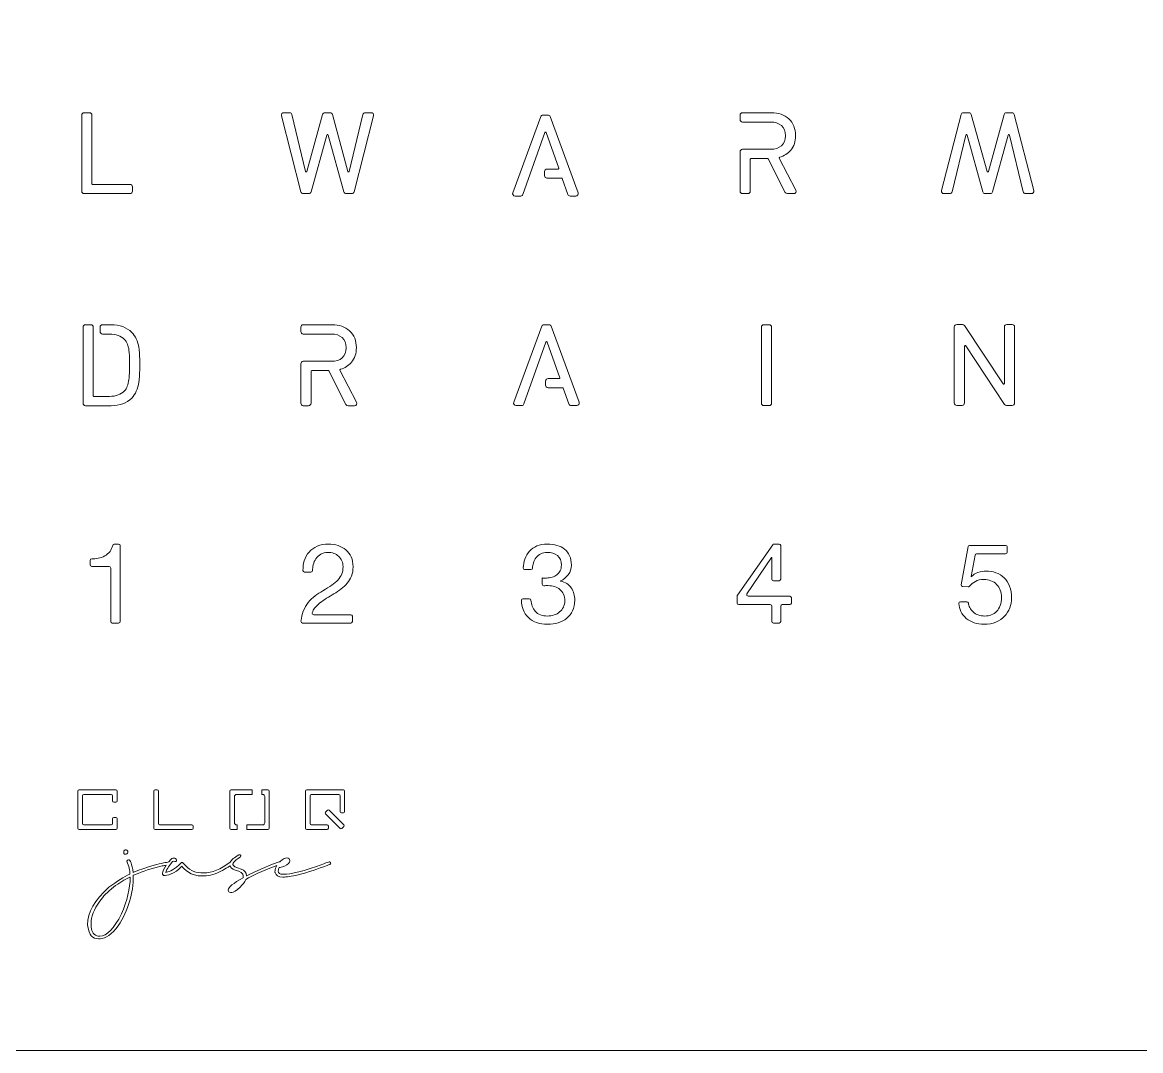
# Model space of a CAD drawing. Header units: millimetres. Extents: x 0 to 620, y 0 to 620.
# Drawn here: x 281 to 450.5, y 0 to 155.8 of the extents above; entities that cross this region are included whole.
import ezdxf

# ---------------------------------------------------------------- set-up
doc = ezdxf.new("R2010")
doc.units = ezdxf.units.MM
doc.header["$MEASUREMENT"] = 0
doc.layers.add('Layer 1', color=7, linetype='Continuous', lineweight=0)

# ---------------------------------------------------------------- blocks, each defined once
blk = doc.blocks.new('Block_2')
at = {"layer": 'Layer 1', "color": 250, "lineweight": 9, "true_color": 0x231f20}
for points, knots in [([(327.56, 28.59), (327.56, 28.59), (327.54, 28.59), (327.54, 28.59), (327.46, 28.59), (327.19, 28.5), (326.71, 28.3), (323.69, 27.21), (321.66, 26.68), (320.61, 26.71), (320.61, 26.71), (320.52, 26.71), (320.52, 26.71), (320.04, 26.72), (319.8, 26.88), (319.81, 27.19), (319.81, 27.19), (319.81, 27.22), (319.81, 27.22), (319.82, 27.39), (319.87, 27.56), (319.97, 27.75), (320.07, 27.74), (320.33, 27.81), (320.73, 27.95), (321.28, 28.23), (321.55, 28.5), (321.56, 28.76), (321.56, 28.76), (321.56, 28.79), (321.56, 28.79), (321.56, 29.01), (321.42, 29.15), (321.13, 29.21), (320.86, 29.21), (320.53, 29.05), (320.14, 28.7), (320.1, 28.67), (320.07, 28.64), (320.04, 28.6), (319.99, 28.6), (319.91, 28.58), (319.78, 28.54), (317.88, 27.85), (316.3, 27.17), (315.03, 26.49), (315.03, 26.49), (315.01, 26.49), (315.01, 26.49), (315.01, 26.95), (314.73, 27.29), (314.17, 27.51), (313.34, 27.74), (312.92, 27.97), (312.92, 28.22), (312.92, 28.22), (312.92, 28.26), (312.92, 28.26), (312.92, 28.43), (313.1, 28.65), (313.44, 28.92), (313.89, 29.19), (314.12, 29.36), (314.15, 29.44), (314.15, 29.53), (314.1, 29.6), (314.01, 29.65), (314.01, 29.65), (313.85, 29.65), (313.85, 29.65), (313.14, 29.27), (312.7, 28.9), (312.52, 28.56), (311.1, 27.46), (309.77, 26.92), (308.5, 26.92), (308.5, 26.92), (308.49, 26.92), (308.49, 26.92), (307.32, 26.92), (306.63, 27.16), (305.7, 28.08), (305.45, 28.37), (305.3, 28.51), (305.23, 28.51), (305.23, 28.51), (305.21, 28.51), (305.21, 28.51), (305.15, 28.51), (304.98, 28.37), (304.72, 28.08), (303.89, 27.27), (302.99, 27.05), (302.76, 26.98), (302.76, 26.98), (302.76, 26.99), (302.75, 26.99), (302.86, 27.29), (303, 27.57), (303.17, 27.82), (303.66, 28.48), (303.74, 28.72), (303.91, 28.69), (304.32, 28.63), (304.38, 28.67), (304.37, 28.83), (304.37, 29.13), (304.17, 29.16), (303.95, 29.17), (303.71, 29.17), (303.73, 29.2), (303.22, 28.58), (302.86, 28.53), (302.13, 28.38), (301.02, 28.11), (299.58, 27.68), (298.52, 27.31), (297.84, 26.99), (297.84, 26.99), (297.82, 26.99), (297.82, 26.99), (297.62, 28.27), (297.39, 28.91), (297.13, 28.91), (296.98, 28.91), (296.89, 28.83), (296.84, 28.68), (297.17, 27.92), (297.33, 27.29), (297.33, 26.78), (297.33, 26.78), (297.33, 26.75), (297.33, 26.75), (296.42, 26.35), (295.36, 25.68), (294.13, 24.74), (291.99, 22.81), (290.92, 20.92), (290.92, 19.07), (290.92, 19.07), (290.95, 18.78), (290.95, 18.78), (291.1, 17.56), (291.64, 16.94), (292.55, 16.94), (292.55, 16.94), (292.81, 16.94), (292.81, 16.94), (293.67, 16.94), (294.58, 17.61), (295.55, 18.93), (297.08, 21.31), (297.84, 23.83), (297.84, 26.49), (297.84, 26.49), (297.84, 26.56), (297.84, 26.56), (298.02, 26.6), (298.11, 26.64), (298.11, 26.67), (299.27, 27.17), (300.65, 27.61), (302.23, 27.99), (302.47, 28.03), (302.67, 28.06), (302.84, 28.1), (302.47, 27.56), (302.27, 27.15), (302.27, 26.86), (302.27, 26.86), (302.27, 26.8), (302.27, 26.8), (302.27, 26.75), (302.28, 26.71), (302.29, 26.68), (302.34, 26.57), (302.43, 26.51), (302.55, 26.51), (302.77, 26.51), (304.15, 26.73), (305.18, 27.94), (305.56, 27.56), (306.45, 26.37), (308.35, 26.48), (308.35, 26.48), (308.54, 26.48), (308.54, 26.48), (309.4, 26.48), (310.34, 26.76), (311.38, 27.31), (311.76, 27.52), (312.12, 27.75), (312.46, 28), (312.55, 27.75), (312.81, 27.54), (313.27, 27.36), (314.1, 27.15), (314.51, 26.86), (314.51, 26.49), (314.51, 26.42), (314.5, 26.32), (314.47, 26.2), (312.97, 25.35), (312.23, 24.73), (312.23, 24.34), (312.23, 24.34), (312.23, 24.29), (312.23, 24.29), (312.23, 24.1), (312.35, 23.99), (312.59, 23.96), (312.59, 23.96), (312.75, 23.96), (312.75, 23.96), (313.03, 23.96), (313.46, 24.22), (314.04, 24.75), (314.43, 25.15), (314.7, 25.54), (314.87, 25.93), (315.9, 26.52), (317.35, 27.19), (319.24, 27.92), (319.37, 27.96), (319.49, 28), (319.6, 28.03), (319.42, 27.75), (319.32, 27.48), (319.32, 27.24), (319.32, 27.24), (319.31, 27.12), (319.31, 27.12), (319.31, 27.06), (319.31, 27.01), (319.33, 26.98), (319.44, 26.55), (319.84, 26.32), (320.5, 26.3), (320.5, 26.3), (320.56, 26.3), (320.56, 26.3), (321.05, 26.29), (321.79, 26.4), (322.8, 26.64), (324.39, 27.05), (325.85, 27.52), (327.2, 28.06), (327.57, 28.16), (327.76, 28.27), (327.77, 28.39), (327.77, 28.5), (327.7, 28.56), (327.56, 28.59)], [0, 0, 0, 0, 1, 1, 1, 2, 2, 2, 3, 3, 3, 4, 4, 4, 5, 5, 5, 6, 6, 6, 7, 7, 7, 8, 8, 8, 9, 9, 9, 10, 10, 10, 11, 11, 11, 12, 12, 12, 13, 13, 13, 14, 14, 14, 15, 15, 15, 16, 16, 16, 17, 17, 17, 18, 18, 18, 19, 19, 19, 20, 20, 20, 21, 21, 21, 22, 22, 22, 23, 23, 23, 24, 24, 24, 25, 25, 25, 26, 26, 26, 27, 27, 27, 28, 28, 28, 29, 29, 29, 30, 30, 30, 31, 31, 31, 32, 32, 32, 33, 33, 33, 34, 34, 34, 35, 35, 35, 36, 36, 36, 37, 37, 37, 38, 38, 38, 39, 39, 39, 40, 40, 40, 41, 41, 41, 42, 42, 42, 43, 43, 43, 44, 44, 44, 45, 45, 45, 46, 46, 46, 47, 47, 47, 48, 48, 48, 49, 49, 49, 50, 50, 50, 51, 51, 51, 52, 52, 52, 53, 53, 53, 54, 54, 54, 55, 55, 55, 56, 56, 56, 57, 57, 57, 58, 58, 58, 59, 59, 59, 60, 60, 60, 61, 61, 61, 62, 62, 62, 63, 63, 63, 64, 64, 64, 65, 65, 65, 66, 66, 66, 67, 67, 67, 68, 68, 68, 69, 69, 69, 70, 70, 70, 71, 71, 71, 72, 72, 72, 73, 73, 73, 74, 74, 74, 75, 75, 75, 76, 76, 76, 77, 77, 77, 78, 78, 78, 79, 79, 79, 80, 80, 80, 81, 81, 81, 82, 82, 82, 83, 83, 83, 84, 84, 84, 84]), ([(296.65, 29.74), (296.65, 29.74), (296.68, 29.74), (296.68, 29.74), (296.74, 29.74), (296.8, 29.76), (296.87, 29.8), (296.95, 29.87), (296.99, 29.93), (296.99, 30), (296.99, 30), (296.99, 30.05), (296.99, 30.05), (297.01, 30.09), (297.01, 30.13), (297.01, 30.15), (297.01, 30.15), (297.01, 30.17), (297.01, 30.17), (297.01, 30.21), (297, 30.24), (296.98, 30.28), (296.92, 30.38), (296.84, 30.43), (296.74, 30.43), (296.74, 30.43), (296.71, 30.43), (296.71, 30.43), (296.65, 30.43), (296.6, 30.42), (296.54, 30.39), (296.43, 30.33), (296.38, 30.25), (296.38, 30.16), (296.38, 30.14), (296.38, 30.11), (296.39, 30.09), (296.38, 30.07), (296.38, 30.04), (296.38, 30.01), (296.38, 30.01), (296.38, 29.99), (296.38, 29.99), (296.38, 29.95), (296.39, 29.9), (296.41, 29.86), (296.48, 29.78), (296.56, 29.74), (296.65, 29.74)], [0, 0, 0, 0, 1, 1, 1, 2, 2, 2, 3, 3, 3, 4, 4, 4, 5, 5, 5, 6, 6, 6, 7, 7, 7, 8, 8, 8, 9, 9, 9, 10, 10, 10, 11, 11, 11, 12, 12, 12, 13, 13, 13, 14, 14, 14, 15, 15, 15, 16, 16, 16, 16]), ([(296.04, 20.72), (294.92, 18.47), (293.82, 17.35), (292.75, 17.35), (292.75, 17.35), (292.7, 17.35), (292.7, 17.35), (292.57, 17.35), (292.44, 17.37), (292.29, 17.41), (291.72, 17.65), (291.44, 18.18), (291.44, 19.01), (291.44, 19.01), (291.44, 19.28), (291.44, 19.28), (291.44, 20.26), (291.87, 21.38), (292.75, 22.64), (293.25, 23.34), (293.94, 24.05), (294.84, 24.77), (295.7, 25.4), (296.53, 25.91), (297.33, 26.3), (297.33, 26.3), (297.36, 26.3), (297.36, 26.3), (297.36, 24.55), (296.92, 22.69), (296.04, 20.72)], [0, 0, 0, 0, 1, 1, 1, 2, 2, 2, 3, 3, 3, 4, 4, 4, 5, 5, 5, 6, 6, 6, 7, 7, 7, 8, 8, 8, 9, 9, 9, 10, 10, 10, 10])]:
    blk.add_open_spline(points, degree=3, knots=knots, dxfattribs=at)
blk = doc.blocks.new('Block_3')
at = {"layer": 'Layer 1', "color": 250, "lineweight": 9, "true_color": 0x231f20}
for points in [[(313.6, 34.2), (313.6, 34.2), (313.48, 34.2), (313.48, 34.2), (313.3, 34.2), (313.16, 34.35), (313.16, 34.52), (313.16, 34.52), (313.16, 38.49), (313.16, 38.49), (313.16, 38.67), (313.3, 38.81), (313.48, 38.81), (313.48, 38.81), (315.86, 38.81), (315.86, 38.81), (315.86, 38.81), (315.86, 39.49), (315.86, 39.49), (315.86, 39.49), (312.67, 39.49), (312.67, 39.49), (312.57, 39.49), (312.48, 39.41), (312.48, 39.3), (312.48, 39.3), (312.48, 33.71), (312.48, 33.71), (312.48, 33.6), (312.57, 33.52), (312.67, 33.52), (312.67, 33.52), (313.6, 33.52), (313.6, 33.52), (313.6, 33.52), (313.6, 34.2), (313.6, 34.2)], [(318.24, 39.49), (318.24, 39.49), (317.31, 39.49), (317.31, 39.49), (317.31, 39.49), (317.31, 38.81), (317.31, 38.81), (317.31, 38.81), (317.43, 38.81), (317.43, 38.81), (317.6, 38.81), (317.75, 38.67), (317.75, 38.49), (317.75, 38.49), (317.75, 34.52), (317.75, 34.52), (317.75, 34.35), (317.6, 34.2), (317.43, 34.2), (317.43, 34.2), (315.05, 34.2), (315.05, 34.2), (315.05, 34.2), (315.05, 33.52), (315.05, 33.52), (315.05, 33.52), (318.24, 33.52), (318.24, 33.52), (318.34, 33.52), (318.43, 33.6), (318.43, 33.71), (318.43, 33.71), (318.43, 39.3), (318.43, 39.3), (318.43, 39.41), (318.34, 39.49), (318.24, 39.49)]]:
    blk.add_open_spline(points, degree=3, knots=[0, 0, 0, 0, 1, 1, 1, 2, 2, 2, 3, 3, 3, 4, 4, 4, 5, 5, 5, 6, 6, 6, 7, 7, 7, 8, 8, 8, 9, 9, 9, 10, 10, 10, 11, 11, 11, 12, 12, 12, 12], dxfattribs=at)
blk = doc.blocks.new('Block_1')
at = {"layer": 'Layer 1', "color": 250, "lineweight": 9, "true_color": 0x231f20}
for points, knots in [([(290.14, 38.6), (290.14, 38.71), (290.22, 38.79), (290.33, 38.79), (290.33, 38.79), (294.5, 38.79), (294.5, 38.79), (294.6, 38.79), (294.69, 38.71), (294.69, 38.6), (294.69, 38.6), (294.69, 37.82), (294.69, 37.82), (294.69, 37.71), (294.77, 37.63), (294.88, 37.63), (294.88, 37.63), (295.2, 37.63), (295.2, 37.63), (295.3, 37.63), (295.39, 37.71), (295.39, 37.82), (295.39, 37.82), (295.39, 39.3), (295.39, 39.3), (295.39, 39.41), (295.3, 39.49), (295.2, 39.49), (295.2, 39.49), (289.63, 39.49), (289.63, 39.49), (289.53, 39.49), (289.44, 39.41), (289.44, 39.3), (289.44, 39.3), (289.44, 33.71), (289.44, 33.71), (289.44, 33.6), (289.53, 33.52), (289.63, 33.52), (289.63, 33.52), (295.2, 33.52), (295.2, 33.52), (295.3, 33.52), (295.39, 33.6), (295.39, 33.71), (295.39, 33.71), (295.39, 35.13), (295.39, 35.13), (295.39, 35.24), (295.3, 35.32), (295.2, 35.32), (295.2, 35.32), (294.88, 35.32), (294.88, 35.32), (294.77, 35.32), (294.69, 35.24), (294.69, 35.13), (294.69, 35.13), (294.69, 34.41), (294.69, 34.41), (294.69, 34.3), (294.6, 34.22), (294.5, 34.22), (294.5, 34.22), (290.33, 34.22), (290.33, 34.22), (290.22, 34.22), (290.14, 34.3), (290.14, 34.41), (290.14, 34.41), (290.14, 38.6), (290.14, 38.6)], [0, 0, 0, 0, 1, 1, 1, 2, 2, 2, 3, 3, 3, 4, 4, 4, 5, 5, 5, 6, 6, 6, 7, 7, 7, 8, 8, 8, 9, 9, 9, 10, 10, 10, 11, 11, 11, 12, 12, 12, 13, 13, 13, 14, 14, 14, 15, 15, 15, 16, 16, 16, 17, 17, 17, 18, 18, 18, 19, 19, 19, 20, 20, 20, 21, 21, 21, 22, 22, 22, 23, 23, 23, 24, 24, 24, 24]), ([(301.64, 39.3), (301.64, 39.41), (301.56, 39.49), (301.45, 39.49), (301.45, 39.49), (301.15, 39.49), (301.15, 39.49), (301.05, 39.49), (300.96, 39.41), (300.96, 39.3), (300.96, 39.3), (300.96, 33.71), (300.96, 33.71), (300.96, 33.6), (301.05, 33.52), (301.15, 33.52), (301.15, 33.52), (306.72, 33.52), (306.72, 33.52), (306.82, 33.52), (306.91, 33.6), (306.91, 33.71), (306.91, 33.71), (306.91, 34.01), (306.91, 34.01), (306.91, 34.12), (306.82, 34.2), (306.72, 34.2), (306.72, 34.2), (301.83, 34.2), (301.83, 34.2), (301.73, 34.2), (301.64, 34.29), (301.64, 34.39), (301.64, 34.39), (301.64, 39.3), (301.64, 39.3)], [0, 0, 0, 0, 1, 1, 1, 2, 2, 2, 3, 3, 3, 4, 4, 4, 5, 5, 5, 6, 6, 6, 7, 7, 7, 8, 8, 8, 9, 9, 9, 10, 10, 10, 11, 11, 11, 12, 12, 12, 12]), ([(324.62, 38.6), (324.62, 38.71), (324.71, 38.79), (324.81, 38.79), (324.81, 38.79), (328.99, 38.79), (328.99, 38.79), (329.09, 38.79), (329.18, 38.71), (329.18, 38.6), (329.18, 38.6), (329.18, 36.2), (329.18, 36.2), (329.18, 36.09), (329.26, 36.01), (329.37, 36.01), (329.37, 36.01), (329.68, 36.01), (329.68, 36.01), (329.79, 36.01), (329.87, 36.09), (329.87, 36.2), (329.87, 36.2), (329.87, 39.3), (329.87, 39.3), (329.87, 39.41), (329.79, 39.49), (329.68, 39.49), (329.68, 39.49), (324.12, 39.49), (324.12, 39.49), (324.01, 39.49), (323.93, 39.41), (323.93, 39.3), (323.93, 39.3), (323.93, 33.71), (323.93, 33.71), (323.93, 33.6), (324.01, 33.52), (324.12, 33.52), (324.12, 33.52), (327.21, 33.52), (327.21, 33.52), (327.31, 33.52), (327.4, 33.6), (327.4, 33.71), (327.4, 33.71), (327.4, 34.03), (327.4, 34.03), (327.4, 34.13), (327.31, 34.22), (327.21, 34.22), (327.21, 34.22), (324.81, 34.22), (324.81, 34.22), (324.71, 34.22), (324.62, 34.3), (324.62, 34.41), (324.62, 34.41), (324.62, 38.6), (324.62, 38.6)], [0, 0, 0, 0, 1, 1, 1, 2, 2, 2, 3, 3, 3, 4, 4, 4, 5, 5, 5, 6, 6, 6, 7, 7, 7, 8, 8, 8, 9, 9, 9, 10, 10, 10, 11, 11, 11, 12, 12, 12, 13, 13, 13, 14, 14, 14, 15, 15, 15, 16, 16, 16, 17, 17, 17, 18, 18, 18, 19, 19, 19, 20, 20, 20, 20]), ([(326.96, 35.87), (326.89, 35.95), (326.89, 36.07), (326.96, 36.14), (326.96, 36.14), (327.26, 36.44), (327.26, 36.44), (327.34, 36.52), (327.46, 36.52), (327.53, 36.44), (327.53, 36.44), (329.74, 34.23), (329.74, 34.23), (329.81, 34.15), (329.81, 34.03), (329.74, 33.96), (329.74, 33.96), (329.44, 33.65), (329.44, 33.65), (329.36, 33.58), (329.24, 33.58), (329.17, 33.65), (329.17, 33.65), (326.96, 35.87), (326.96, 35.87)], [0, 0, 0, 0, 1, 1, 1, 2, 2, 2, 3, 3, 3, 4, 4, 4, 5, 5, 5, 6, 6, 6, 7, 7, 7, 8, 8, 8, 8])]:
    blk.add_open_spline(points, degree=3, knots=knots, dxfattribs=at)
at = {"layer": 'Layer 1'}
for name in ['Block_3', 'Block_2']:
    blk.add_blockref(name, (0, 0), dxfattribs=at)
blk = doc.blocks.new('Block_219')
at = {"layer": 'Layer 1', "color": 250, "lineweight": 9, "true_color": 0x231f20}
blk.add_open_spline([(297.33, 129.83), (297.33, 129.83), (290.39, 129.83), (290.39, 129.83), (290.18, 129.83), (290.02, 129.99), (290.02, 130.2), (290.02, 130.2), (290.02, 141.72), (290.02, 141.72), (290.02, 141.93), (290.18, 142.09), (290.39, 142.09), (290.39, 142.09), (291.19, 142.09), (291.19, 142.09), (291.4, 142.09), (291.56, 141.93), (291.56, 141.72), (291.56, 141.72), (291.56, 131.34), (291.56, 131.34), (291.56, 131.28), (291.61, 131.24), (291.67, 131.24), (291.67, 131.24), (297.33, 131.24), (297.33, 131.24), (297.53, 131.24), (297.7, 131.07), (297.7, 130.87), (297.7, 130.87), (297.7, 130.2), (297.7, 130.2), (297.7, 129.99), (297.53, 129.83), (297.33, 129.83)], degree=3, knots=[0, 0, 0, 0, 1, 1, 1, 2, 2, 2, 3, 3, 3, 4, 4, 4, 5, 5, 5, 6, 6, 6, 7, 7, 7, 8, 8, 8, 9, 9, 9, 10, 10, 10, 11, 11, 11, 12, 12, 12, 12], dxfattribs=at)
blk = doc.blocks.new('Block_220')
at = {"layer": 'Layer 1', "color": 250, "lineweight": 9, "true_color": 0x231f20}
blk.add_open_spline([(330.94, 129.83), (330.94, 129.83), (330.11, 129.83), (330.11, 129.83), (329.94, 129.83), (329.8, 129.94), (329.75, 130.1), (329.75, 130.1), (327.37, 138.7), (327.37, 138.7), (327.35, 138.78), (327.28, 138.78), (327.26, 138.78), (327.26, 138.78), (327.26, 138.78), (327.26, 138.78), (327.25, 138.78), (327.18, 138.78), (327.16, 138.7), (327.16, 138.7), (324.78, 130.1), (324.78, 130.1), (324.73, 129.94), (324.59, 129.83), (324.42, 129.83), (324.42, 129.83), (323.59, 129.83), (323.59, 129.83), (323.42, 129.83), (323.27, 129.94), (323.23, 130.1), (323.23, 130.1), (320.28, 141.63), (320.28, 141.63), (320.26, 141.74), (320.28, 141.86), (320.35, 141.95), (320.42, 142.04), (320.53, 142.09), (320.64, 142.09), (320.64, 142.09), (321.52, 142.09), (321.52, 142.09), (321.69, 142.09), (321.83, 141.97), (321.87, 141.81), (321.87, 141.81), (323.96, 133.21), (323.96, 133.21), (323.98, 133.14), (324.04, 133.13), (324.06, 133.13), (324.08, 133.13), (324.14, 133.14), (324.16, 133.21), (324.16, 133.21), (326.52, 141.82), (326.52, 141.82), (326.56, 141.98), (326.71, 142.09), (326.87, 142.09), (326.87, 142.09), (327.66, 142.09), (327.66, 142.09), (327.82, 142.09), (327.97, 141.98), (328.01, 141.82), (328.01, 141.82), (330.37, 133.21), (330.37, 133.21), (330.39, 133.13), (330.45, 133.13), (330.47, 133.13), (330.49, 133.13), (330.55, 133.14), (330.57, 133.21), (330.57, 133.21), (332.65, 141.81), (332.65, 141.81), (332.69, 141.97), (332.84, 142.09), (333.01, 142.09), (333.01, 142.09), (333.89, 142.09), (333.89, 142.09), (334, 142.09), (334.11, 142.04), (334.18, 141.95), (334.25, 141.86), (334.27, 141.74), (334.24, 141.63), (334.24, 141.63), (331.3, 130.1), (331.3, 130.1), (331.26, 129.94), (331.11, 129.83), (330.94, 129.83)], degree=3, knots=[0, 0, 0, 0, 1, 1, 1, 2, 2, 2, 3, 3, 3, 4, 4, 4, 5, 5, 5, 6, 6, 6, 7, 7, 7, 8, 8, 8, 9, 9, 9, 10, 10, 10, 11, 11, 11, 12, 12, 12, 13, 13, 13, 14, 14, 14, 15, 15, 15, 16, 16, 16, 17, 17, 17, 18, 18, 18, 19, 19, 19, 20, 20, 20, 21, 21, 21, 22, 22, 22, 23, 23, 23, 24, 24, 24, 25, 25, 25, 26, 26, 26, 27, 27, 27, 28, 28, 28, 29, 29, 29, 30, 30, 30, 31, 31, 31, 32, 32, 32, 32], dxfattribs=at)
blk = doc.blocks.new('Block_221')
at = {"layer": 'Layer 1', "color": 250, "lineweight": 9, "true_color": 0x231f20}
blk.add_open_spline([(364.9, 129.47), (364.9, 129.47), (364.04, 129.47), (364.04, 129.47), (363.89, 129.47), (363.75, 129.57), (363.7, 129.72), (363.7, 129.72), (362.85, 132.12), (362.85, 132.12), (362.83, 132.16), (362.79, 132.19), (362.75, 132.19), (362.75, 132.19), (360.53, 132.19), (360.53, 132.19), (360.44, 132.19), (360.34, 132.23), (360.27, 132.3), (360.2, 132.37), (360.16, 132.46), (360.16, 132.56), (360.16, 132.56), (360.17, 133.2), (360.17, 133.2), (360.17, 133.4), (360.34, 133.56), (360.54, 133.56), (360.54, 133.56), (362.21, 133.56), (362.21, 133.56), (362.24, 133.56), (362.28, 133.58), (362.3, 133.61), (362.32, 133.64), (362.32, 133.67), (362.31, 133.7), (362.31, 133.7), (360.42, 139.09), (360.42, 139.09), (360.4, 139.16), (360.34, 139.16), (360.32, 139.16), (360.32, 139.16), (360.32, 139.16), (360.32, 139.16), (360.3, 139.16), (360.24, 139.16), (360.22, 139.09), (360.22, 139.09), (356.89, 129.72), (356.89, 129.72), (356.84, 129.57), (356.7, 129.47), (356.55, 129.47), (356.55, 129.47), (355.69, 129.47), (355.69, 129.47), (355.57, 129.47), (355.45, 129.53), (355.39, 129.63), (355.32, 129.73), (355.3, 129.86), (355.34, 129.97), (355.34, 129.97), (359.58, 141.5), (359.58, 141.5), (359.64, 141.64), (359.78, 141.74), (359.93, 141.74), (359.93, 141.74), (360.68, 141.74), (360.68, 141.74), (360.83, 141.74), (360.97, 141.64), (361.02, 141.5), (361.02, 141.5), (365.25, 129.97), (365.25, 129.97), (365.29, 129.86), (365.27, 129.73), (365.2, 129.63), (365.14, 129.53), (365.02, 129.47), (364.9, 129.47)], degree=3, knots=[0, 0, 0, 0, 1, 1, 1, 2, 2, 2, 3, 3, 3, 4, 4, 4, 5, 5, 5, 6, 6, 6, 7, 7, 7, 8, 8, 8, 9, 9, 9, 10, 10, 10, 11, 11, 11, 12, 12, 12, 13, 13, 13, 14, 14, 14, 15, 15, 15, 16, 16, 16, 17, 17, 17, 18, 18, 18, 19, 19, 19, 20, 20, 20, 21, 21, 21, 22, 22, 22, 23, 23, 23, 24, 24, 24, 25, 25, 25, 26, 26, 26, 27, 27, 27, 28, 28, 28, 28], dxfattribs=at)
blk = doc.blocks.new('Block_222')
at = {"layer": 'Layer 1', "color": 250, "lineweight": 9, "true_color": 0x231f20}
blk.add_open_spline([(433.95, 129.83), (433.95, 129.83), (433.08, 129.83), (433.08, 129.83), (432.91, 129.83), (432.76, 129.94), (432.72, 130.11), (432.72, 130.11), (430.64, 138.71), (430.64, 138.71), (430.62, 138.78), (430.56, 138.78), (430.53, 138.79), (430.51, 138.79), (430.45, 138.78), (430.43, 138.71), (430.43, 138.71), (428.08, 130.1), (428.08, 130.1), (428.03, 129.94), (427.89, 129.83), (427.72, 129.83), (427.72, 129.83), (426.94, 129.83), (426.94, 129.83), (426.77, 129.83), (426.62, 129.94), (426.58, 130.1), (426.58, 130.1), (424.23, 138.71), (424.23, 138.71), (424.2, 138.78), (424.15, 138.78), (424.12, 138.79), (424.1, 138.79), (424.04, 138.78), (424.02, 138.71), (424.02, 138.71), (421.94, 130.11), (421.94, 130.11), (421.9, 129.94), (421.75, 129.83), (421.58, 129.83), (421.58, 129.83), (420.71, 129.83), (420.71, 129.83), (420.59, 129.83), (420.49, 129.88), (420.42, 129.97), (420.35, 130.06), (420.32, 130.18), (420.35, 130.29), (420.35, 130.29), (423.3, 141.81), (423.3, 141.81), (423.34, 141.98), (423.48, 142.09), (423.65, 142.09), (423.65, 142.09), (424.49, 142.09), (424.49, 142.09), (424.65, 142.09), (424.8, 141.98), (424.84, 141.82), (424.84, 141.82), (427.23, 133.21), (427.23, 133.21), (427.25, 133.14), (427.31, 133.14), (427.33, 133.14), (427.33, 133.14), (427.33, 133.14), (427.33, 133.14), (427.35, 133.14), (427.41, 133.14), (427.43, 133.21), (427.43, 133.21), (429.82, 141.82), (429.82, 141.82), (429.86, 141.98), (430.01, 142.09), (430.17, 142.09), (430.17, 142.09), (431, 142.09), (431, 142.09), (431.17, 142.09), (431.32, 141.98), (431.36, 141.81), (431.36, 141.81), (434.31, 130.29), (434.31, 130.29), (434.34, 130.18), (434.31, 130.06), (434.24, 129.97), (434.17, 129.88), (434.07, 129.83), (433.95, 129.83)], degree=3, knots=[0, 0, 0, 0, 1, 1, 1, 2, 2, 2, 3, 3, 3, 4, 4, 4, 5, 5, 5, 6, 6, 6, 7, 7, 7, 8, 8, 8, 9, 9, 9, 10, 10, 10, 11, 11, 11, 12, 12, 12, 13, 13, 13, 14, 14, 14, 15, 15, 15, 16, 16, 16, 17, 17, 17, 18, 18, 18, 19, 19, 19, 20, 20, 20, 21, 21, 21, 22, 22, 22, 23, 23, 23, 24, 24, 24, 25, 25, 25, 26, 26, 26, 27, 27, 27, 28, 28, 28, 29, 29, 29, 30, 30, 30, 31, 31, 31, 32, 32, 32, 32], dxfattribs=at)
blk = doc.blocks.new('Block_232')
at = {"layer": 'Layer 1', "color": 250, "lineweight": 9, "true_color": 0x231f20}
blk.add_open_spline([(397.93, 129.83), (397.93, 129.83), (396.97, 129.83), (396.97, 129.83), (396.83, 129.83), (396.7, 129.9), (396.64, 130.03), (396.64, 130.03), (394.04, 135.1), (394.04, 135.1), (394.02, 135.13), (393.99, 135.15), (393.95, 135.15), (393.95, 135.15), (391.45, 135.15), (391.45, 135.15), (391.39, 135.15), (391.34, 135.1), (391.34, 135.05), (391.34, 135.05), (391.34, 130.2), (391.34, 130.2), (391.34, 129.99), (391.18, 129.83), (390.97, 129.83), (390.97, 129.83), (390.17, 129.83), (390.17, 129.83), (389.96, 129.83), (389.8, 129.99), (389.8, 130.2), (389.8, 130.2), (389.8, 136.18), (389.8, 136.18), (389.8, 136.38), (389.96, 136.55), (390.17, 136.55), (390.17, 136.55), (394.41, 136.55), (394.41, 136.55), (395.11, 136.55), (395.66, 136.73), (396.07, 137.08), (396.47, 137.43), (396.67, 137.94), (396.67, 138.6), (396.67, 139.28), (396.47, 139.78), (396.06, 140.14), (395.65, 140.5), (395.1, 140.68), (394.41, 140.68), (394.41, 140.68), (390.17, 140.68), (390.17, 140.68), (389.96, 140.68), (389.8, 140.85), (389.8, 141.05), (389.8, 141.05), (389.8, 141.72), (389.8, 141.72), (389.8, 141.93), (389.96, 142.09), (390.17, 142.09), (390.17, 142.09), (394.53, 142.09), (394.53, 142.09), (395.62, 142.09), (396.51, 141.78), (397.19, 141.15), (397.87, 140.53), (398.22, 139.68), (398.22, 138.62), (398.22, 137.74), (397.97, 137), (397.48, 136.41), (397.05, 135.9), (396.49, 135.55), (395.8, 135.35), (395.77, 135.34), (395.74, 135.31), (395.73, 135.28), (395.72, 135.26), (395.71, 135.23), (395.73, 135.2), (395.73, 135.2), (398.26, 130.37), (398.26, 130.37), (398.32, 130.25), (398.31, 130.12), (398.25, 130), (398.18, 129.89), (398.06, 129.83), (397.93, 129.83)], degree=3, knots=[0, 0, 0, 0, 1, 1, 1, 2, 2, 2, 3, 3, 3, 4, 4, 4, 5, 5, 5, 6, 6, 6, 7, 7, 7, 8, 8, 8, 9, 9, 9, 10, 10, 10, 11, 11, 11, 12, 12, 12, 13, 13, 13, 14, 14, 14, 15, 15, 15, 16, 16, 16, 17, 17, 17, 18, 18, 18, 19, 19, 19, 20, 20, 20, 21, 21, 21, 22, 22, 22, 23, 23, 23, 24, 24, 24, 25, 25, 25, 26, 26, 26, 27, 27, 27, 28, 28, 28, 29, 29, 29, 30, 30, 30, 31, 31, 31, 31], dxfattribs=at)
blk = doc.blocks.new('Block_246')
at = {"layer": 'Layer 1', "color": 250, "lineweight": 9, "true_color": 0x231f20}
blk.add_open_spline([(365.06, 97.72), (365.06, 97.72), (364.2, 97.72), (364.2, 97.72), (364.05, 97.72), (363.91, 97.82), (363.86, 97.97), (363.86, 97.97), (363.01, 100.36), (363.01, 100.36), (362.99, 100.4), (362.95, 100.43), (362.91, 100.43), (362.91, 100.43), (360.69, 100.43), (360.69, 100.43), (360.59, 100.43), (360.5, 100.47), (360.43, 100.54), (360.36, 100.61), (360.32, 100.71), (360.32, 100.81), (360.32, 100.81), (360.33, 101.44), (360.33, 101.44), (360.33, 101.65), (360.5, 101.81), (360.7, 101.81), (360.7, 101.81), (362.37, 101.81), (362.37, 101.81), (362.4, 101.81), (362.44, 101.83), (362.46, 101.85), (362.48, 101.88), (362.48, 101.92), (362.47, 101.95), (362.47, 101.95), (360.58, 107.34), (360.58, 107.34), (360.56, 107.4), (360.5, 107.41), (360.48, 107.41), (360.48, 107.41), (360.48, 107.41), (360.48, 107.41), (360.46, 107.41), (360.4, 107.4), (360.38, 107.34), (360.38, 107.34), (357.05, 97.97), (357.05, 97.97), (357, 97.82), (356.86, 97.72), (356.71, 97.72), (356.71, 97.72), (355.85, 97.72), (355.85, 97.72), (355.73, 97.72), (355.61, 97.78), (355.55, 97.88), (355.48, 97.98), (355.46, 98.1), (355.5, 98.22), (355.5, 98.22), (359.74, 109.74), (359.74, 109.74), (359.8, 109.89), (359.94, 109.98), (360.09, 109.98), (360.09, 109.98), (360.84, 109.98), (360.84, 109.98), (360.99, 109.98), (361.13, 109.89), (361.18, 109.74), (361.18, 109.74), (365.41, 98.22), (365.41, 98.22), (365.45, 98.1), (365.43, 97.98), (365.36, 97.88), (365.3, 97.78), (365.18, 97.72), (365.06, 97.72)], degree=3, knots=[0, 0, 0, 0, 1, 1, 1, 2, 2, 2, 3, 3, 3, 4, 4, 4, 5, 5, 5, 6, 6, 6, 7, 7, 7, 8, 8, 8, 9, 9, 9, 10, 10, 10, 11, 11, 11, 12, 12, 12, 13, 13, 13, 14, 14, 14, 15, 15, 15, 16, 16, 16, 17, 17, 17, 18, 18, 18, 19, 19, 19, 20, 20, 20, 21, 21, 21, 22, 22, 22, 23, 23, 23, 24, 24, 24, 25, 25, 25, 26, 26, 26, 27, 27, 27, 28, 28, 28, 28], dxfattribs=at)
blk = doc.blocks.new('Block_247')
at = {"layer": 'Layer 1', "color": 250, "lineweight": 9, "true_color": 0x231f20}
blk.add_open_spline([(431.03, 97.75), (431.03, 97.75), (430.18, 97.75), (430.18, 97.75), (430.06, 97.75), (429.95, 97.81), (429.88, 97.91), (429.88, 97.91), (424.01, 106.77), (424.01, 106.77), (423.97, 106.83), (423.91, 106.82), (423.89, 106.81), (423.88, 106.81), (423.82, 106.79), (423.82, 106.71), (423.82, 106.71), (423.82, 98.12), (423.82, 98.12), (423.82, 97.91), (423.65, 97.75), (423.45, 97.75), (423.45, 97.75), (422.64, 97.75), (422.64, 97.75), (422.44, 97.75), (422.27, 97.91), (422.27, 98.12), (422.27, 98.12), (422.27, 109.64), (422.27, 109.64), (422.27, 109.85), (422.44, 110.01), (422.64, 110.01), (422.64, 110.01), (423.49, 110.01), (423.49, 110.01), (423.62, 110.01), (423.73, 109.95), (423.8, 109.85), (423.8, 109.85), (429.66, 101.02), (429.66, 101.02), (429.7, 100.96), (429.77, 100.97), (429.78, 100.97), (429.8, 100.98), (429.86, 101), (429.86, 101.08), (429.86, 101.08), (429.86, 109.64), (429.86, 109.64), (429.86, 109.85), (430.02, 110.01), (430.23, 110.01), (430.23, 110.01), (431.03, 110.01), (431.03, 110.01), (431.24, 110.01), (431.4, 109.85), (431.4, 109.64), (431.4, 109.64), (431.4, 98.12), (431.4, 98.12), (431.4, 97.91), (431.24, 97.75), (431.03, 97.75)], degree=3, knots=[0, 0, 0, 0, 1, 1, 1, 2, 2, 2, 3, 3, 3, 4, 4, 4, 5, 5, 5, 6, 6, 6, 7, 7, 7, 8, 8, 8, 9, 9, 9, 10, 10, 10, 11, 11, 11, 12, 12, 12, 13, 13, 13, 14, 14, 14, 15, 15, 15, 16, 16, 16, 17, 17, 17, 18, 18, 18, 19, 19, 19, 20, 20, 20, 21, 21, 21, 22, 22, 22, 22], dxfattribs=at)
blk = doc.blocks.new('Block_248')
at = {"layer": 'Layer 1', "color": 250, "lineweight": 9, "true_color": 0x231f20}
blk.add_open_spline([(394.2, 97.72), (394.2, 97.72), (393.4, 97.72), (393.4, 97.72), (393.19, 97.72), (393.03, 97.89), (393.03, 98.09), (393.03, 98.09), (393.03, 109.61), (393.03, 109.61), (393.03, 109.82), (393.19, 109.98), (393.4, 109.98), (393.4, 109.98), (394.2, 109.98), (394.2, 109.98), (394.41, 109.98), (394.57, 109.82), (394.57, 109.61), (394.57, 109.61), (394.57, 98.09), (394.57, 98.09), (394.57, 97.89), (394.41, 97.72), (394.2, 97.72)], degree=3, knots=[0, 0, 0, 0, 1, 1, 1, 2, 2, 2, 3, 3, 3, 4, 4, 4, 5, 5, 5, 6, 6, 6, 7, 7, 7, 8, 8, 8, 8], dxfattribs=at)
blk = doc.blocks.new('Block_252')
at = {"layer": 'Layer 1', "color": 250, "lineweight": 9, "true_color": 0x231f20}
blk.add_open_spline([(294.46, 97.71), (294.46, 97.71), (290.59, 97.71), (290.59, 97.71), (290.38, 97.71), (290.22, 97.87), (290.22, 98.08), (290.22, 98.08), (290.22, 109.6), (290.22, 109.6), (290.22, 109.8), (290.38, 109.97), (290.59, 109.97), (290.59, 109.97), (291.4, 109.97), (291.4, 109.97), (291.61, 109.97), (291.77, 109.8), (291.77, 109.6), (291.77, 109.6), (291.77, 108.69), (291.77, 108.69), (291.77, 108.68), (291.77, 108.66), (291.76, 108.65), (291.76, 108.65), (291.76, 99.22), (291.76, 99.22), (291.76, 99.16), (291.81, 99.12), (291.87, 99.12), (291.87, 99.12), (294.24, 99.12), (294.24, 99.12), (295.21, 99.12), (295.98, 99.4), (296.51, 99.95), (296.85, 100.3), (297.07, 100.89), (297.18, 101.7), (297.24, 102.14), (297.26, 102.91), (297.26, 103.97), (297.26, 104.99), (297.24, 105.71), (297.18, 106.11), (297.08, 106.82), (296.86, 107.36), (296.51, 107.72), (295.97, 108.28), (295.21, 108.56), (294.24, 108.56), (294.24, 108.56), (293.16, 108.56), (293.16, 108.56), (292.95, 108.56), (292.79, 108.73), (292.79, 108.93), (292.79, 108.93), (292.79, 109.6), (292.79, 109.6), (292.79, 109.8), (292.95, 109.97), (293.16, 109.97), (293.16, 109.97), (294.46, 109.97), (294.46, 109.97), (295.77, 109.97), (296.83, 109.58), (297.59, 108.82), (298.16, 108.25), (298.53, 107.48), (298.69, 106.52), (298.69, 106.52), (298.69, 106.52), (298.69, 106.52), (298.77, 106.03), (298.81, 105.17), (298.81, 103.97), (298.81, 102.72), (298.77, 101.81), (298.69, 101.29), (298.53, 100.24), (298.16, 99.43), (297.59, 98.86), (296.83, 98.09), (295.77, 97.71), (294.46, 97.71)], degree=3, knots=[0, 0, 0, 0, 1, 1, 1, 2, 2, 2, 3, 3, 3, 4, 4, 4, 5, 5, 5, 6, 6, 6, 7, 7, 7, 8, 8, 8, 9, 9, 9, 10, 10, 10, 11, 11, 11, 12, 12, 12, 13, 13, 13, 14, 14, 14, 15, 15, 15, 16, 16, 16, 17, 17, 17, 18, 18, 18, 19, 19, 19, 20, 20, 20, 21, 21, 21, 22, 22, 22, 23, 23, 23, 24, 24, 24, 25, 25, 25, 26, 26, 26, 27, 27, 27, 28, 28, 28, 29, 29, 29, 29], dxfattribs=at)
blk = doc.blocks.new('Block_264')
at = {"layer": 'Layer 1', "color": 250, "lineweight": 9, "true_color": 0x231f20}
blk.add_open_spline([(331.36, 97.71), (331.36, 97.71), (330.4, 97.71), (330.4, 97.71), (330.26, 97.71), (330.13, 97.78), (330.07, 97.91), (330.07, 97.91), (327.47, 102.97), (327.47, 102.97), (327.45, 103.01), (327.42, 103.03), (327.38, 103.03), (327.38, 103.03), (324.88, 103.03), (324.88, 103.03), (324.82, 103.03), (324.77, 102.98), (324.77, 102.93), (324.77, 102.93), (324.77, 98.08), (324.77, 98.08), (324.77, 97.87), (324.61, 97.71), (324.4, 97.71), (324.4, 97.71), (323.6, 97.71), (323.6, 97.71), (323.39, 97.71), (323.23, 97.87), (323.23, 98.08), (323.23, 98.08), (323.23, 104.06), (323.23, 104.06), (323.23, 104.26), (323.39, 104.43), (323.6, 104.43), (323.6, 104.43), (327.84, 104.43), (327.84, 104.43), (328.54, 104.43), (329.1, 104.6), (329.5, 104.96), (329.9, 105.31), (330.1, 105.82), (330.1, 106.48), (330.1, 107.15), (329.9, 107.67), (329.49, 108.02), (329.08, 108.38), (328.53, 108.56), (327.84, 108.56), (327.84, 108.56), (323.6, 108.56), (323.6, 108.56), (323.39, 108.56), (323.23, 108.73), (323.23, 108.93), (323.23, 108.93), (323.23, 109.6), (323.23, 109.6), (323.23, 109.8), (323.39, 109.97), (323.6, 109.97), (323.6, 109.97), (327.96, 109.97), (327.96, 109.97), (329.05, 109.97), (329.94, 109.66), (330.62, 109.03), (331.3, 108.41), (331.65, 107.56), (331.65, 106.5), (331.65, 105.62), (331.4, 104.88), (330.91, 104.29), (330.48, 103.78), (329.92, 103.42), (329.23, 103.23), (329.2, 103.22), (329.17, 103.19), (329.16, 103.16), (329.15, 103.14), (329.14, 103.11), (329.16, 103.08), (329.16, 103.08), (329.16, 103.08), (329.16, 103.08), (329.16, 103.08), (331.69, 98.25), (331.69, 98.25), (331.75, 98.13), (331.75, 98), (331.68, 97.88), (331.61, 97.77), (331.49, 97.71), (331.36, 97.71)], degree=3, knots=[0, 0, 0, 0, 1, 1, 1, 2, 2, 2, 3, 3, 3, 4, 4, 4, 5, 5, 5, 6, 6, 6, 7, 7, 7, 8, 8, 8, 9, 9, 9, 10, 10, 10, 11, 11, 11, 12, 12, 12, 13, 13, 13, 14, 14, 14, 15, 15, 15, 16, 16, 16, 17, 17, 17, 18, 18, 18, 19, 19, 19, 20, 20, 20, 21, 21, 21, 22, 22, 22, 23, 23, 23, 24, 24, 24, 25, 25, 25, 26, 26, 26, 27, 27, 27, 28, 28, 28, 29, 29, 29, 30, 30, 30, 31, 31, 31, 32, 32, 32, 32], dxfattribs=at)
blk = doc.blocks.new('Block_4')
at = {"layer": 'Layer 1', "color": 250, "lineweight": 9, "true_color": 0x231f20}
for points, knots in [([(294.41, 65.01), (294.41, 65.01), (294.41, 73.11), (294.41, 73.11), (294.41, 73.25), (294.3, 73.35), (294.17, 73.35), (294.17, 73.35), (291.54, 73.35), (291.54, 73.35), (291.41, 73.35), (291.3, 73.46), (291.3, 73.59), (291.3, 73.59), (291.3, 74.27), (291.3, 74.27), (291.3, 74.4), (291.41, 74.5), (291.53, 74.5), (291.86, 74.51), (292.18, 74.54), (292.49, 74.59), (292.87, 74.65), (293.21, 74.77), (293.52, 74.94), (293.83, 75.11), (294.09, 75.34), (294.31, 75.63), (294.49, 75.88), (294.62, 76.19), (294.71, 76.55), (294.73, 76.66), (294.83, 76.74), (294.94, 76.74), (294.94, 76.74), (295.61, 76.74), (295.61, 76.74), (295.74, 76.74), (295.84, 76.64), (295.84, 76.51), (295.84, 76.51), (295.84, 65.01), (295.84, 65.01), (295.84, 64.88), (295.74, 64.78), (295.61, 64.78), (295.61, 64.78), (294.65, 64.78), (294.65, 64.78), (294.52, 64.78), (294.41, 64.88), (294.41, 65.01)], [0, 0, 0, 0, 1, 1, 1, 2, 2, 2, 3, 3, 3, 4, 4, 4, 5, 5, 5, 6, 6, 6, 7, 7, 7, 8, 8, 8, 9, 9, 9, 10, 10, 10, 11, 11, 11, 12, 12, 12, 13, 13, 13, 14, 14, 14, 15, 15, 15, 16, 16, 16, 17, 17, 17, 17]), ([(323.74, 74.19), (323.9, 74.71), (324.15, 75.16), (324.48, 75.54), (324.81, 75.91), (325.22, 76.21), (325.72, 76.42), (326.21, 76.64), (326.78, 76.74), (327.41, 76.74), (327.92, 76.74), (328.41, 76.67), (328.87, 76.52), (329.32, 76.36), (329.72, 76.14), (330.06, 75.86), (330.39, 75.57), (330.66, 75.21), (330.86, 74.79), (331.05, 74.36), (331.15, 73.86), (331.15, 73.3), (331.15, 72.77), (331.07, 72.3), (330.91, 71.9), (330.75, 71.49), (330.53, 71.13), (330.26, 70.81), (329.99, 70.49), (329.68, 70.2), (329.33, 69.94), (328.98, 69.68), (328.62, 69.44), (328.25, 69.2), (327.88, 68.97), (327.51, 68.75), (327.14, 68.53), (326.77, 68.31), (326.42, 68.08), (326.12, 67.83), (325.81, 67.58), (325.54, 67.32), (325.32, 67.03), (325.17, 66.83), (325.05, 66.6), (324.97, 66.35), (324.92, 66.2), (325.04, 66.04), (325.2, 66.04), (325.2, 66.04), (330.8, 66.04), (330.8, 66.04), (330.93, 66.04), (331.04, 65.94), (331.04, 65.81), (331.04, 65.81), (331.04, 65.01), (331.04, 65.01), (331.04, 64.88), (330.93, 64.78), (330.8, 64.78), (330.8, 64.78), (323.48, 64.78), (323.48, 64.78), (323.34, 64.78), (323.23, 64.9), (323.25, 65.04), (323.31, 65.64), (323.43, 66.15), (323.6, 66.59), (323.8, 67.09), (324.05, 67.53), (324.35, 67.9), (324.66, 68.27), (325, 68.6), (325.38, 68.88), (325.76, 69.16), (326.16, 69.42), (326.58, 69.67), (327.09, 69.99), (327.53, 70.28), (327.91, 70.54), (328.3, 70.8), (328.61, 71.07), (328.87, 71.34), (329.12, 71.61), (329.31, 71.9), (329.44, 72.22), (329.57, 72.53), (329.63, 72.9), (329.63, 73.32), (329.63, 73.64), (329.57, 73.94), (329.45, 74.2), (329.32, 74.47), (329.16, 74.69), (328.95, 74.89), (328.74, 75.08), (328.5, 75.22), (328.22, 75.33), (327.94, 75.43), (327.64, 75.48), (327.32, 75.48), (326.91, 75.48), (326.55, 75.39), (326.25, 75.22), (325.95, 75.04), (325.71, 74.81), (325.52, 74.53), (325.32, 74.25), (325.19, 73.93), (325.1, 73.58), (325.04, 73.3), (325, 73.02), (324.99, 72.74), (324.99, 72.61), (324.89, 72.51), (324.76, 72.51), (324.76, 72.51), (323.79, 72.51), (323.79, 72.51), (323.66, 72.51), (323.55, 72.61), (323.55, 72.74), (323.54, 73.26), (323.61, 73.74), (323.74, 74.19)], [0, 0, 0, 0, 1, 1, 1, 2, 2, 2, 3, 3, 3, 4, 4, 4, 5, 5, 5, 6, 6, 6, 7, 7, 7, 8, 8, 8, 9, 9, 9, 10, 10, 10, 11, 11, 11, 12, 12, 12, 13, 13, 13, 14, 14, 14, 15, 15, 15, 16, 16, 16, 17, 17, 17, 18, 18, 18, 19, 19, 19, 20, 20, 20, 21, 21, 21, 22, 22, 22, 23, 23, 23, 24, 24, 24, 25, 25, 25, 26, 26, 26, 27, 27, 27, 28, 28, 28, 29, 29, 29, 30, 30, 30, 31, 31, 31, 32, 32, 32, 33, 33, 33, 34, 34, 34, 35, 35, 35, 36, 36, 36, 37, 37, 37, 38, 38, 38, 39, 39, 39, 40, 40, 40, 41, 41, 41, 42, 42, 42, 42]), ([(359.97, 71.6), (360.03, 71.6), (360.08, 71.6), (360.14, 71.6), (360.14, 71.6), (360.45, 71.6), (360.45, 71.6), (360.75, 71.6), (361.04, 71.64), (361.31, 71.72), (361.59, 71.81), (361.83, 71.93), (362.04, 72.09), (362.25, 72.26), (362.41, 72.46), (362.54, 72.71), (362.66, 72.96), (362.72, 73.24), (362.72, 73.55), (362.72, 74.19), (362.52, 74.68), (362.12, 75), (361.71, 75.32), (361.2, 75.48), (360.6, 75.48), (360.21, 75.48), (359.88, 75.41), (359.59, 75.27), (359.31, 75.13), (359.07, 74.94), (358.88, 74.7), (358.7, 74.46), (358.56, 74.19), (358.47, 73.87), (358.4, 73.63), (358.36, 73.37), (358.34, 73.11), (358.33, 72.98), (358.23, 72.88), (358.11, 72.88), (358.11, 72.88), (357.15, 72.88), (357.15, 72.88), (357.02, 72.88), (356.91, 72.99), (356.92, 73.13), (356.95, 73.61), (357.04, 74.05), (357.18, 74.45), (357.34, 74.92), (357.58, 75.33), (357.88, 75.66), (358.18, 76), (358.56, 76.26), (359.02, 76.46), (359.47, 76.65), (360, 76.74), (360.6, 76.74), (361.11, 76.74), (361.6, 76.68), (362.04, 76.55), (362.48, 76.42), (362.87, 76.23), (363.2, 75.97), (363.52, 75.71), (363.78, 75.38), (363.96, 74.97), (364.15, 74.57), (364.24, 74.09), (364.24, 73.54), (364.24, 73), (364.08, 72.52), (363.77, 72.1), (363.45, 71.69), (363.06, 71.37), (362.59, 71.16), (362.59, 71.16), (362.59, 71.12), (362.59, 71.12), (363.32, 70.97), (363.86, 70.62), (364.22, 70.09), (364.57, 69.56), (364.75, 68.94), (364.75, 68.22), (364.75, 67.62), (364.64, 67.1), (364.42, 66.64), (364.2, 66.19), (363.9, 65.81), (363.53, 65.5), (363.16, 65.2), (362.73, 64.97), (362.23, 64.82), (361.72, 64.67), (361.19, 64.59), (360.63, 64.59), (360.02, 64.59), (359.47, 64.68), (358.98, 64.84), (358.48, 65.01), (358.06, 65.26), (357.71, 65.6), (357.36, 65.93), (357.1, 66.34), (356.91, 66.82), (356.75, 67.24), (356.66, 67.71), (356.65, 68.23), (356.65, 68.37), (356.75, 68.47), (356.89, 68.47), (356.89, 68.47), (357.86, 68.47), (357.86, 68.47), (357.99, 68.47), (358.08, 68.37), (358.09, 68.25), (358.15, 67.58), (358.37, 67.02), (358.76, 66.57), (359.18, 66.08), (359.81, 65.84), (360.63, 65.84), (360.98, 65.84), (361.31, 65.89), (361.63, 66), (361.94, 66.11), (362.22, 66.26), (362.45, 66.46), (362.69, 66.65), (362.88, 66.9), (363.02, 67.18), (363.16, 67.47), (363.23, 67.79), (363.23, 68.15), (363.23, 68.52), (363.16, 68.85), (363.03, 69.14), (362.89, 69.43), (362.71, 69.67), (362.49, 69.87), (362.26, 70.06), (361.99, 70.21), (361.69, 70.3), (361.38, 70.4), (361.04, 70.45), (360.68, 70.45), (360.47, 70.45), (360.27, 70.44), (360.08, 70.42), (359.94, 70.41), (359.82, 70.52), (359.82, 70.66), (359.82, 70.66), (359.82, 71.61), (359.82, 71.61), (359.88, 71.6), (359.93, 71.6), (359.97, 71.6)], [0, 0, 0, 0, 1, 1, 1, 2, 2, 2, 3, 3, 3, 4, 4, 4, 5, 5, 5, 6, 6, 6, 7, 7, 7, 8, 8, 8, 9, 9, 9, 10, 10, 10, 11, 11, 11, 12, 12, 12, 13, 13, 13, 14, 14, 14, 15, 15, 15, 16, 16, 16, 17, 17, 17, 18, 18, 18, 19, 19, 19, 20, 20, 20, 21, 21, 21, 22, 22, 22, 23, 23, 23, 24, 24, 24, 25, 25, 25, 26, 26, 26, 27, 27, 27, 28, 28, 28, 29, 29, 29, 30, 30, 30, 31, 31, 31, 32, 32, 32, 33, 33, 33, 34, 34, 34, 35, 35, 35, 36, 36, 36, 37, 37, 37, 38, 38, 38, 39, 39, 39, 40, 40, 40, 41, 41, 41, 42, 42, 42, 43, 43, 43, 44, 44, 44, 45, 45, 45, 46, 46, 46, 47, 47, 47, 48, 48, 48, 49, 49, 49, 50, 50, 50, 51, 51, 51, 52, 52, 52, 53, 53, 53, 53]), ([(394.62, 68.84), (394.62, 68.84), (393.26, 68.84), (393.26, 68.84), (393.26, 68.84), (391.04, 68.84), (391.04, 68.84), (390.86, 68.84), (390.74, 69.06), (390.85, 69.21), (390.85, 69.21), (394.58, 74.7), (394.58, 74.7), (394.58, 74.7), (394.62, 74.7), (394.62, 74.7), (394.62, 74.7), (394.62, 71.42), (394.62, 71.42), (394.62, 71.29), (394.72, 71.18), (394.85, 71.18), (394.85, 71.18), (395.73, 71.18), (395.73, 71.18), (395.86, 71.18), (395.97, 71.29), (395.97, 71.42), (395.97, 71.42), (395.97, 76.51), (395.97, 76.51), (395.97, 76.64), (395.86, 76.74), (395.73, 76.74), (395.73, 76.74), (394.94, 76.74), (394.94, 76.74), (394.86, 76.74), (394.79, 76.71), (394.75, 76.64), (394.75, 76.64), (389.41, 69.02), (389.41, 69.02), (389.38, 68.98), (389.37, 68.94), (389.37, 68.89), (389.37, 68.89), (389.37, 67.81), (389.37, 67.81), (389.37, 67.68), (389.47, 67.58), (389.6, 67.58), (389.6, 67.58), (394.38, 67.58), (394.38, 67.58), (394.51, 67.58), (394.62, 67.47), (394.62, 67.34), (394.62, 67.34), (394.62, 65.01), (394.62, 65.01), (394.62, 64.88), (394.72, 64.78), (394.85, 64.78), (394.85, 64.78), (395.73, 64.78), (395.73, 64.78), (395.86, 64.78), (395.97, 64.88), (395.97, 65.01), (395.97, 65.01), (395.97, 67.34), (395.97, 67.34), (395.97, 67.47), (396.07, 67.58), (396.2, 67.58), (396.2, 67.58), (397.35, 67.58), (397.35, 67.58), (397.48, 67.58), (397.59, 67.68), (397.59, 67.81), (397.59, 67.81), (397.59, 68.61), (397.59, 68.61), (397.59, 68.74), (397.48, 68.84), (397.35, 68.84), (397.35, 68.84), (395.97, 68.84), (395.97, 68.84), (395.97, 68.84), (394.62, 68.84), (394.62, 68.84)], [0, 0, 0, 0, 1, 1, 1, 2, 2, 2, 3, 3, 3, 4, 4, 4, 5, 5, 5, 6, 6, 6, 7, 7, 7, 8, 8, 8, 9, 9, 9, 10, 10, 10, 11, 11, 11, 12, 12, 12, 13, 13, 13, 14, 14, 14, 15, 15, 15, 16, 16, 16, 17, 17, 17, 18, 18, 18, 19, 19, 19, 20, 20, 20, 21, 21, 21, 22, 22, 22, 23, 23, 23, 24, 24, 24, 25, 25, 25, 26, 26, 26, 27, 27, 27, 28, 28, 28, 29, 29, 29, 30, 30, 30, 31, 31, 31, 31]), ([(425.66, 75.27), (425.54, 75.27), (425.45, 75.19), (425.43, 75.08), (425.43, 75.08), (424.82, 71.83), (424.82, 71.83), (424.82, 71.83), (424.85, 71.8), (424.85, 71.8), (425.11, 72.09), (425.45, 72.31), (425.86, 72.45), (426.27, 72.59), (426.68, 72.66), (427.08, 72.66), (427.61, 72.66), (428.11, 72.57), (428.58, 72.41), (429.06, 72.24), (429.47, 71.98), (429.82, 71.64), (430.16, 71.29), (430.44, 70.87), (430.64, 70.36), (430.84, 69.84), (430.95, 69.24), (430.95, 68.56), (430.95, 68.05), (430.86, 67.56), (430.68, 67.08), (430.51, 66.6), (430.25, 66.18), (429.9, 65.81), (429.55, 65.44), (429.11, 65.14), (428.59, 64.92), (428.07, 64.7), (427.46, 64.59), (426.76, 64.59), (426.24, 64.59), (425.76, 64.67), (425.3, 64.82), (424.84, 64.97), (424.44, 65.19), (424.09, 65.48), (423.74, 65.76), (423.47, 66.12), (423.27, 66.55), (423.1, 66.91), (422.99, 67.31), (422.96, 67.75), (422.95, 67.89), (423.06, 68), (423.2, 68), (423.2, 68), (424.17, 68), (424.17, 68), (424.29, 68), (424.39, 67.91), (424.41, 67.79), (424.44, 67.57), (424.51, 67.35), (424.61, 67.15), (424.74, 66.88), (424.91, 66.65), (425.13, 66.46), (425.35, 66.26), (425.61, 66.11), (425.91, 66), (426.21, 65.89), (426.54, 65.84), (426.9, 65.84), (427.23, 65.84), (427.56, 65.9), (427.87, 66.02), (428.18, 66.14), (428.45, 66.31), (428.68, 66.55), (428.91, 66.79), (429.09, 67.08), (429.22, 67.44), (429.36, 67.79), (429.43, 68.2), (429.43, 68.68), (429.43, 69.07), (429.36, 69.43), (429.23, 69.76), (429.1, 70.1), (428.92, 70.38), (428.68, 70.63), (428.45, 70.87), (428.16, 71.06), (427.83, 71.19), (427.5, 71.33), (427.13, 71.39), (426.73, 71.39), (426.25, 71.39), (425.83, 71.29), (425.47, 71.08), (425.14, 70.89), (424.84, 70.65), (424.57, 70.35), (424.53, 70.29), (424.46, 70.26), (424.39, 70.27), (424.39, 70.27), (423.53, 70.32), (423.53, 70.32), (423.39, 70.32), (423.29, 70.45), (423.31, 70.59), (423.31, 70.59), (424.35, 76.35), (424.35, 76.35), (424.37, 76.46), (424.46, 76.54), (424.58, 76.54), (424.58, 76.54), (430.05, 76.54), (430.05, 76.54), (430.18, 76.54), (430.29, 76.43), (430.29, 76.3), (430.29, 76.3), (430.29, 75.51), (430.29, 75.51), (430.29, 75.38), (430.18, 75.27), (430.05, 75.27), (430.05, 75.27), (425.66, 75.27), (425.66, 75.27)], [0, 0, 0, 0, 1, 1, 1, 2, 2, 2, 3, 3, 3, 4, 4, 4, 5, 5, 5, 6, 6, 6, 7, 7, 7, 8, 8, 8, 9, 9, 9, 10, 10, 10, 11, 11, 11, 12, 12, 12, 13, 13, 13, 14, 14, 14, 15, 15, 15, 16, 16, 16, 17, 17, 17, 18, 18, 18, 19, 19, 19, 20, 20, 20, 21, 21, 21, 22, 22, 22, 23, 23, 23, 24, 24, 24, 25, 25, 25, 26, 26, 26, 27, 27, 27, 28, 28, 28, 29, 29, 29, 30, 30, 30, 31, 31, 31, 32, 32, 32, 33, 33, 33, 34, 34, 34, 35, 35, 35, 36, 36, 36, 37, 37, 37, 38, 38, 38, 39, 39, 39, 40, 40, 40, 41, 41, 41, 42, 42, 42, 43, 43, 43, 44, 44, 44, 44])]:
    blk.add_open_spline(points, degree=3, knots=knots, dxfattribs=at)
at = {"layer": 'Layer 1'}
for name in ['Block_219', 'Block_220', 'Block_221', 'Block_232', 'Block_222', 'Block_252', 'Block_264', 'Block_246', 'Block_248', 'Block_247']:
    blk.add_blockref(name, (0, 0), dxfattribs=at)
blk = doc.blocks.new('Block_0')
at = {"layer": 'Layer 1', "color": 18, "lineweight": 9, "true_color": 0x000000}
blk.add_lwpolyline([(620, 0), (0, 0), (0, 620), (620, 620)], close=True, dxfattribs=at)
at = {"layer": 'Layer 1'}
for name in ['Block_4', 'Block_1']:
    blk.add_blockref(name, (0, 0), dxfattribs=at)

msp = doc.modelspace()

# ---------------------------------------------------------------- block references
at = {"layer": 'Layer 1'}
msp.add_blockref('Block_0', (0, 0), dxfattribs=at)

doc.saveas('drawing.dxf')
